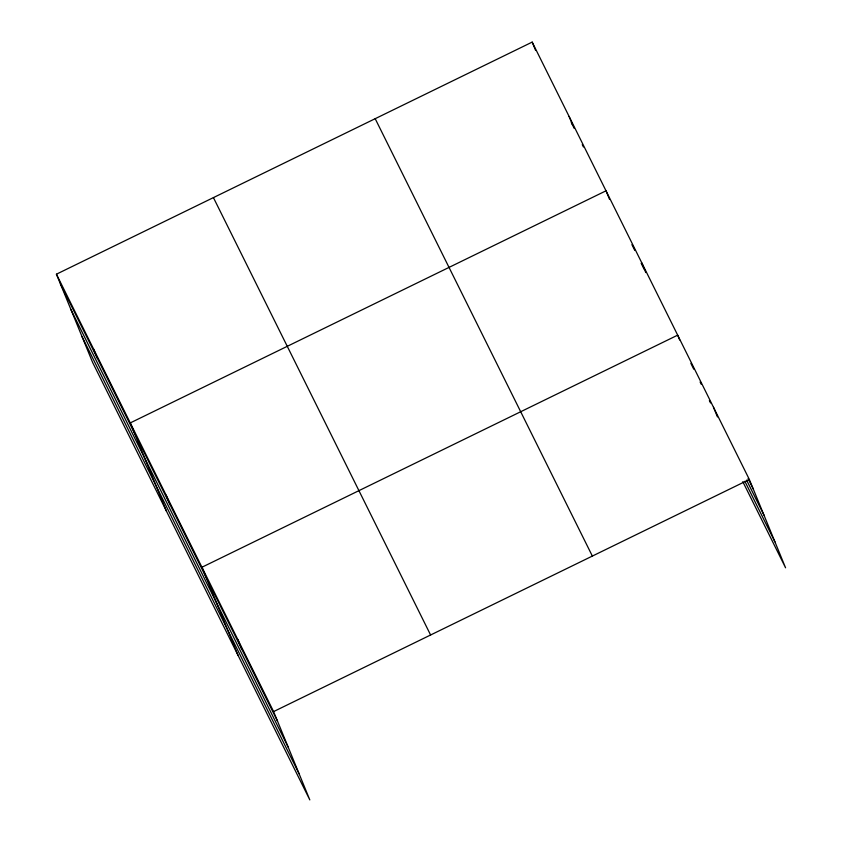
<?xml version="1.0" encoding="UTF-8"?>
<svg xmlns="http://www.w3.org/2000/svg" width="842" height="842" viewBox="0 0 842 842"><rect width="100%" height="100%" fill="white"/><g stroke="black" fill="none" stroke-linecap="round" stroke-linejoin="round"><path stroke-width="1.26" d="M56.425 274.197L273.597 711.585L309.814 799.9L92.652 362.513L56.425 274.197L532.186 42.1L749.348 479.487L785.575 567.803L742.802 481.666M273.597 711.585L749.348 479.487M571.308 122.564L572.455 124.879M573.034 126.047L574.191 128.363M582.264 144.635L583.422 146.961M631.921 244.633L634.805 250.453M641.162 263.262L644.056 269.082M690.872 363.365L693.755 369.185M700.112 381.984L701.27 384.32M709.364 400.613L710.522 402.939M748.085 478.603L753.285 489.076M746.601 480.14L763.936 515.062M744.865 481.298L774.914 541.827M375.185 118.69L592.358 556.078M213.426 197.607L430.599 634.994M60.361 283.786L277.523 721.173M71.012 309.761L288.185 747.159M81.99 336.526L299.163 773.924M713.521 407.317L717.447 416.906M679.652 339.947L677.684 335.148L201.933 567.245L238.149 655.56M641.857 262.978L645.782 272.566M609.461 199.207L606.019 190.808L130.268 422.916L166.484 511.22M569.108 116.459L572.549 124.848M532.186 42.1L535.628 50.488M237.76 639.415L241.696 649.003M166.095 495.075L170.031 504.663M93.346 348.556L97.283 358.145"/></g></svg>
